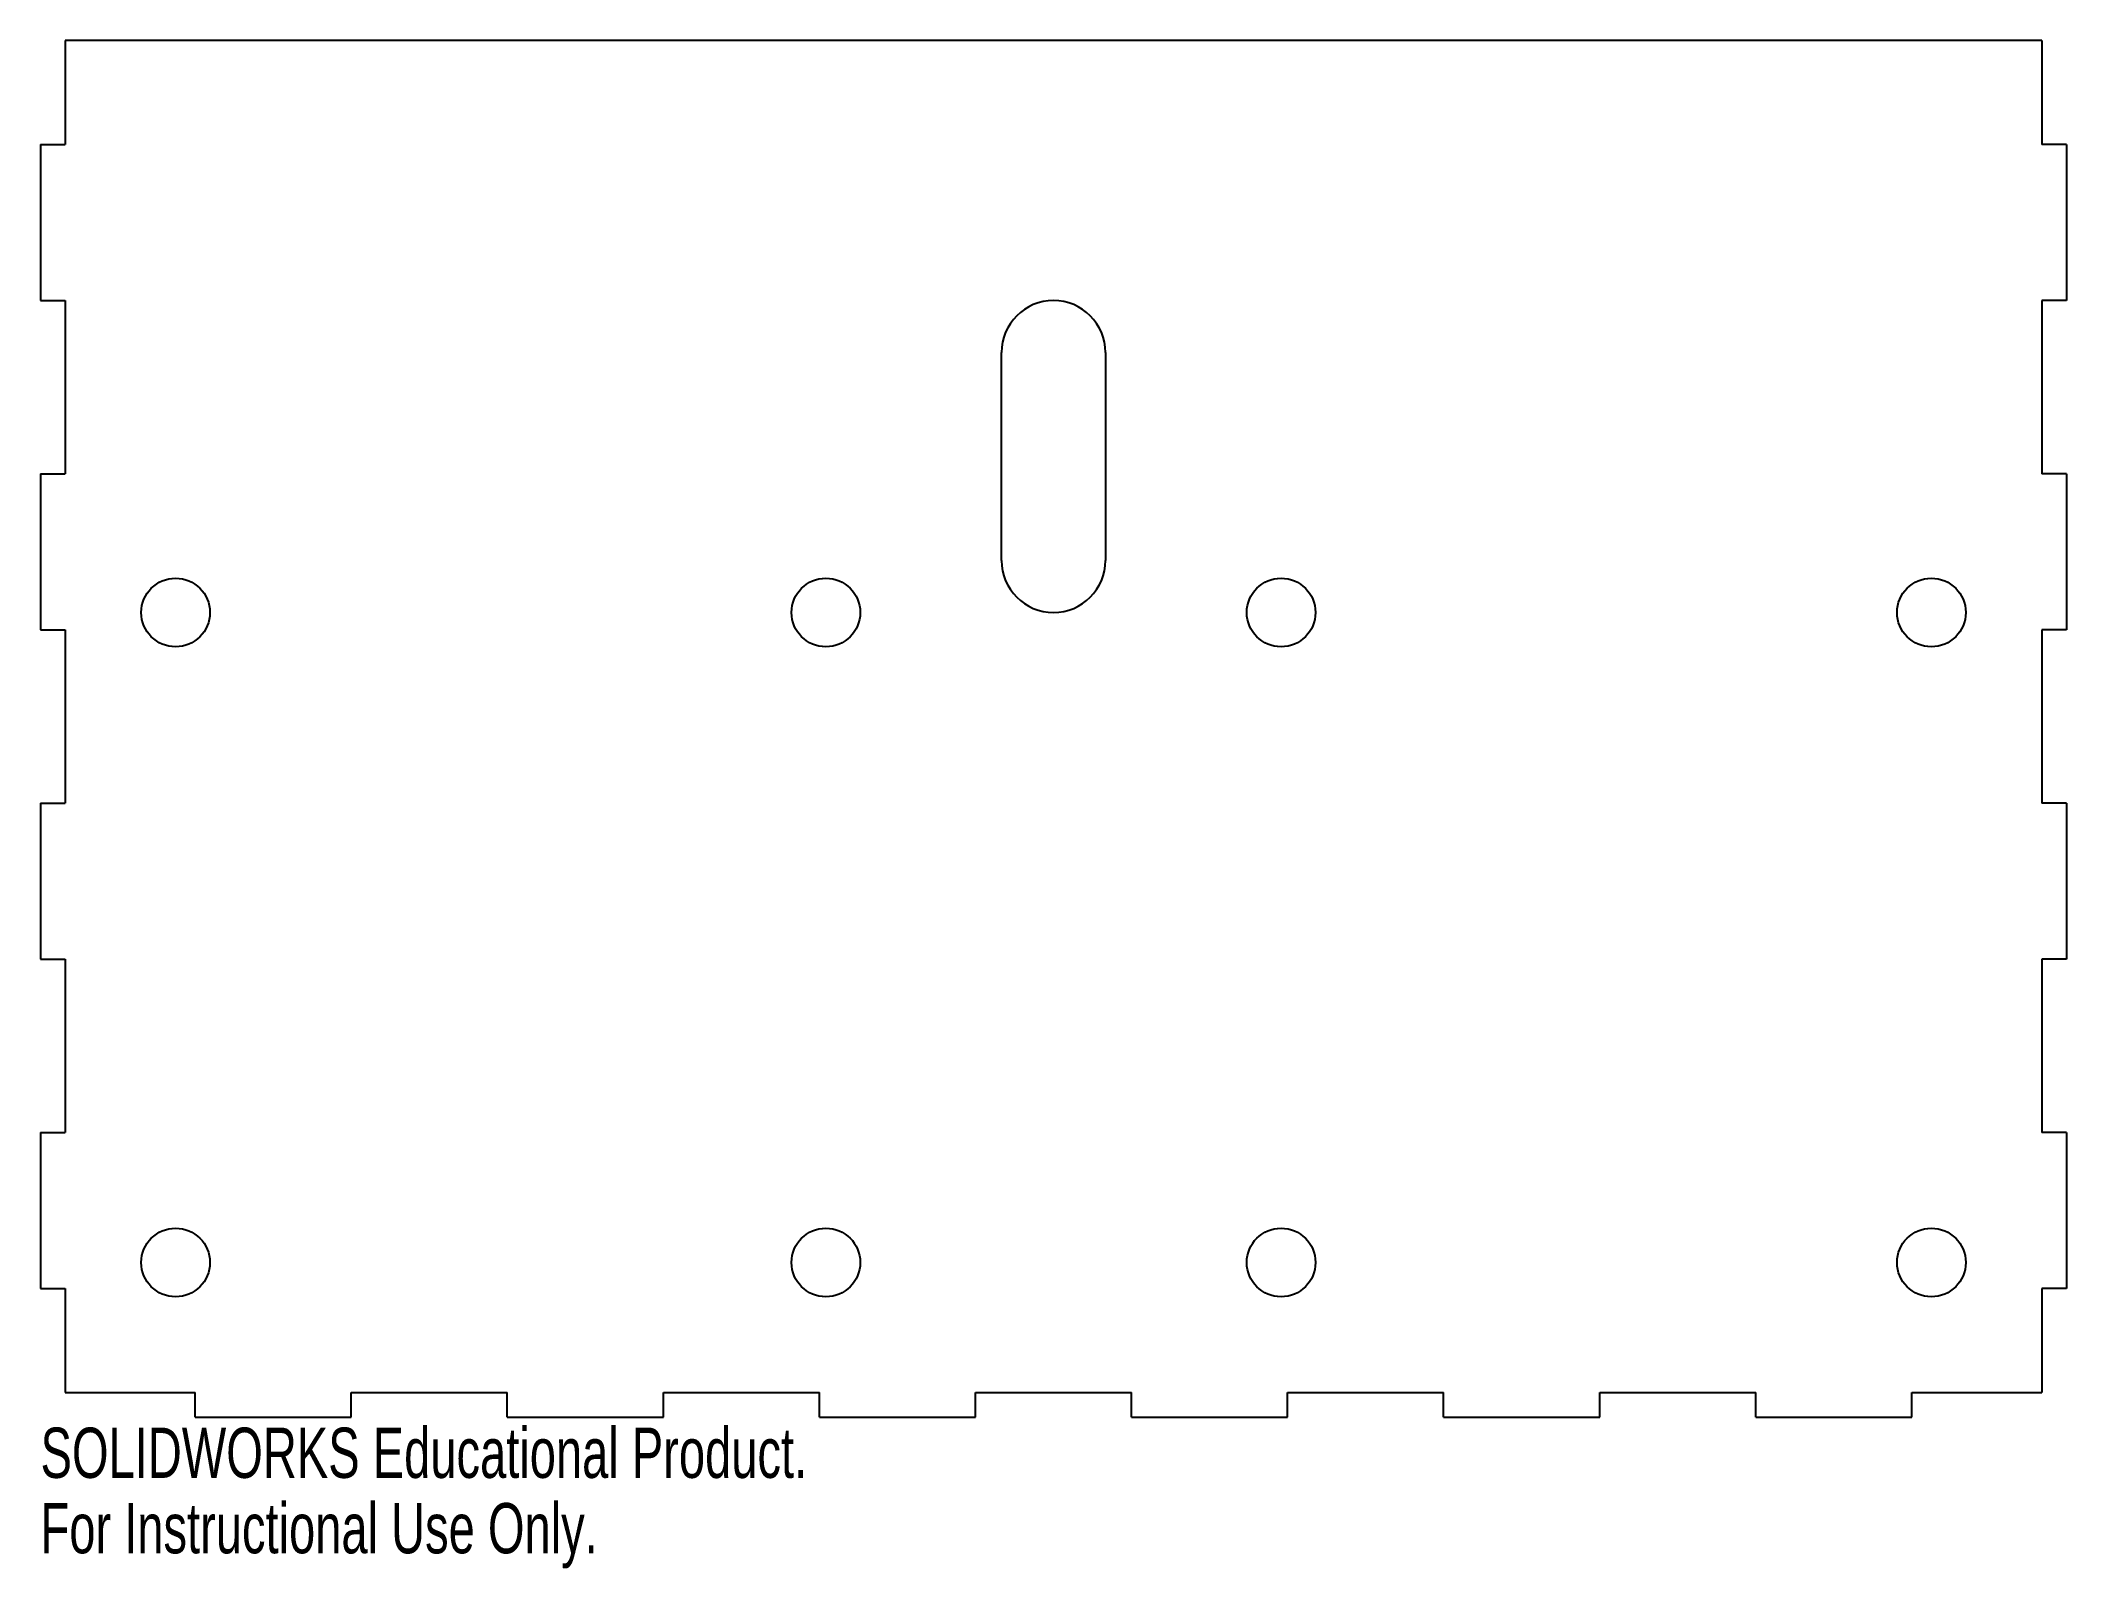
# Model space of a CAD drawing. Header units: millimetres. Extents: x -97 to 97, y -82 to 65.
import ezdxf

# ---------------------------------------------------------------- set-up
doc = ezdxf.new("R2010")
doc.units = ezdxf.units.MM
doc.styles.add('SLDTEXTSTYLE0', font='TXT', dxfattribs={"width": 0.7})

msp = doc.modelspace()

# ---------------------------------------------------------------- linework, layer by layer
at = {"color": 7, "linetype": 'Continuous', "lineweight": 25}
for p, q in [((95, 65), (-95, 65)), ((-95, 65), (-95, 55)), ((95, 65), (95, 55)), ((-97.36, 55), (-95, 55)), ((-97.36, 55), (-97.36, 40)), ((97.36, 55), (95, 55)), ((97.36, 55), (97.36, 40)), ((-97.36, 40), (-95, 40)), ((-95, 40), (-95, 23.33)), ((95, 40), (95, 23.33)), ((97.36, 40), (95, 40)), ((-5, 15), (-5, 35)), ((5, 35), (5, 15)), ((-97.36, 23.33), (-95, 23.33)), ((-97.36, 23.33), (-97.36, 8.33)), ((97.36, 23.33), (95, 23.33)), ((97.36, 23.33), (97.36, 8.33)), ((-97.36, 8.33), (-95, 8.33)), ((-95, 8.33), (-95, -8.33)), ((95, 8.33), (95, -8.33)), ((97.36, 8.33), (95, 8.33)), ((-97.36, -8.33), (-95, -8.33)), ((-97.36, -8.33), (-97.36, -23.33)), ((97.36, -8.33), (95, -8.33)), ((97.36, -8.33), (97.36, -23.33)), ((-97.36, -23.33), (-95, -23.33)), ((-95, -23.33), (-95, -40)), ((95, -23.33), (95, -40)), ((97.36, -23.33), (95, -23.33)), ((-97.36, -40), (-95, -40)), ((-97.36, -40), (-97.36, -55)), ((97.36, -40), (95, -40)), ((97.36, -40), (97.36, -55)), ((-97.36, -55), (-95, -55)), ((-95, -55), (-95, -65)), ((95, -55), (95, -65)), ((97.36, -55), (95, -55)), ((-95, -65), (-82.5, -65)), ((-82.5, -67.36), (-82.5, -65)), ((-67.5, -67.36), (-67.5, -65)), ((-67.5, -65), (-52.5, -65)), ((-52.5, -67.36), (-52.5, -65)), ((-37.5, -67.36), (-37.5, -65)), ((-37.5, -65), (-22.5, -65)), ((-22.5, -67.36), (-22.5, -65)), ((-7.5, -67.36), (-7.5, -65)), ((-7.5, -65), (7.5, -65)), ((7.5, -67.36), (7.5, -65)), ((22.5, -67.36), (22.5, -65)), ((22.5, -65), (37.5, -65)), ((37.5, -67.36), (37.5, -65)), ((52.5, -67.36), (52.5, -65)), ((52.5, -65), (67.5, -65)), ((67.5, -67.36), (67.5, -65)), ((82.5, -67.36), (82.5, -65)), ((82.5, -65), (95, -65)), ((-82.5, -67.36), (-67.5, -67.36)), ((-52.5, -67.36), (-37.5, -67.36)), ((-22.5, -67.36), (-7.5, -67.36)), ((7.5, -67.36), (22.5, -67.36)), ((37.5, -67.36), (52.5, -67.36)), ((67.5, -67.36), (82.5, -67.36))]:
    msp.add_line(p, q, dxfattribs=at)
for centre in [(-84.38, 10), (-21.88, 10), (21.88, 10), (84.38, 10), (-84.38, -52.5), (-21.88, -52.5), (21.88, -52.5), (84.38, -52.5)]:
    msp.add_circle(centre, 3.3, dxfattribs=at)
for centre, start, end in [((0, 35), 0, 180), ((0, 15), 180, 0)]:
    msp.add_arc(centre, 5, start, end, dxfattribs=at)

# ---------------------------------------------------------------- texts
at = {"color": 7, "linetype": 'Continuous', "char_height": 4.8336, "attachment_point": 1, "style": 'SLDTEXTSTYLE0'}
for s, insert in [('SOLIDWORKS Educational Product.', (-97.36, -68.38)), ('For Instructional Use Only.', (-97.36, -75.63))]:
    msp.add_mtext(s, dxfattribs=dict(at, insert=insert))

doc.saveas('drawing.dxf')
